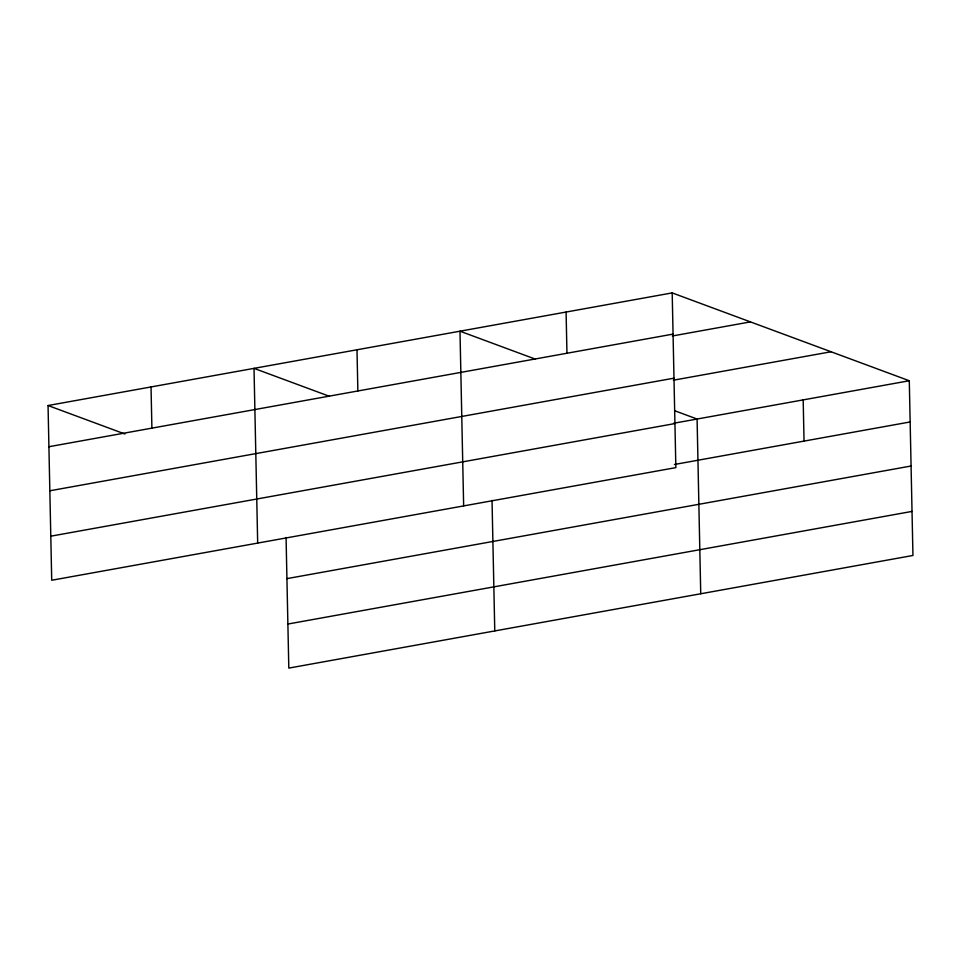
<?xml version="1.0" encoding="UTF-8"?>
<svg xmlns="http://www.w3.org/2000/svg" width="961" height="961" viewBox="0 0 961 961"><rect width="100%" height="100%" fill="white"/><g stroke="black" fill="none" stroke-linecap="round" stroke-linejoin="round"><path stroke-width="1.44" d="M672.195 292.901L675.859 467.623L51.714 580.252L48.05 405.53L672.195 292.901L909.286 380.748L912.95 555.47L288.805 668.099L286.066 537.511M48.915 446.721L673.06 334.104M672.34 335.99L750.445 321.887M49.84 490.783L673.985 378.166M673.361 380.208L831.049 351.762M673.541 423.284L909.286 380.748M50.789 536.19L674.934 423.561M674.406 464.487L910.151 421.951M286.931 578.63L911.076 466.013M287.88 624.037L912.025 511.408M535.433 359.15L459.983 331.197L463.646 505.918M674.73 410.755L697.085 419.044L700.737 593.766M329.467 396.316L254.016 368.363L257.68 543.085M48.05 405.53L124.894 434M803.18 399.896L804.045 441.099M566.089 312.049L566.954 353.252M492.032 500.345L494.771 630.933M356.999 349.78L357.864 390.971M151.033 386.947L151.898 428.138"/></g></svg>
